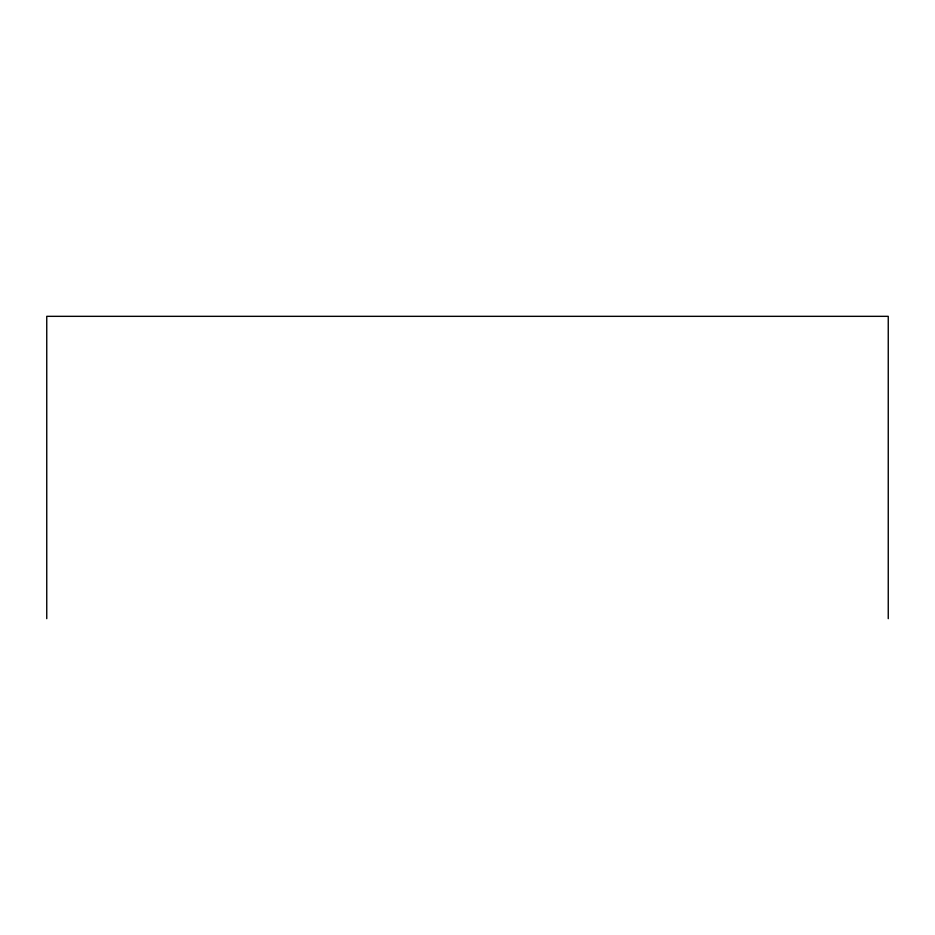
<?xml version="1.0" encoding="UTF-8"?>
<svg xmlns="http://www.w3.org/2000/svg" width="935" height="935" viewBox="0 0 935 935"><rect width="100%" height="100%" fill="white"/><g stroke="black" fill="none" stroke-linecap="round" stroke-linejoin="round"><path stroke-width="1.4" d="M888.25 618.666L888.25 316.334L46.75 316.334L46.75 618.666"/></g></svg>
